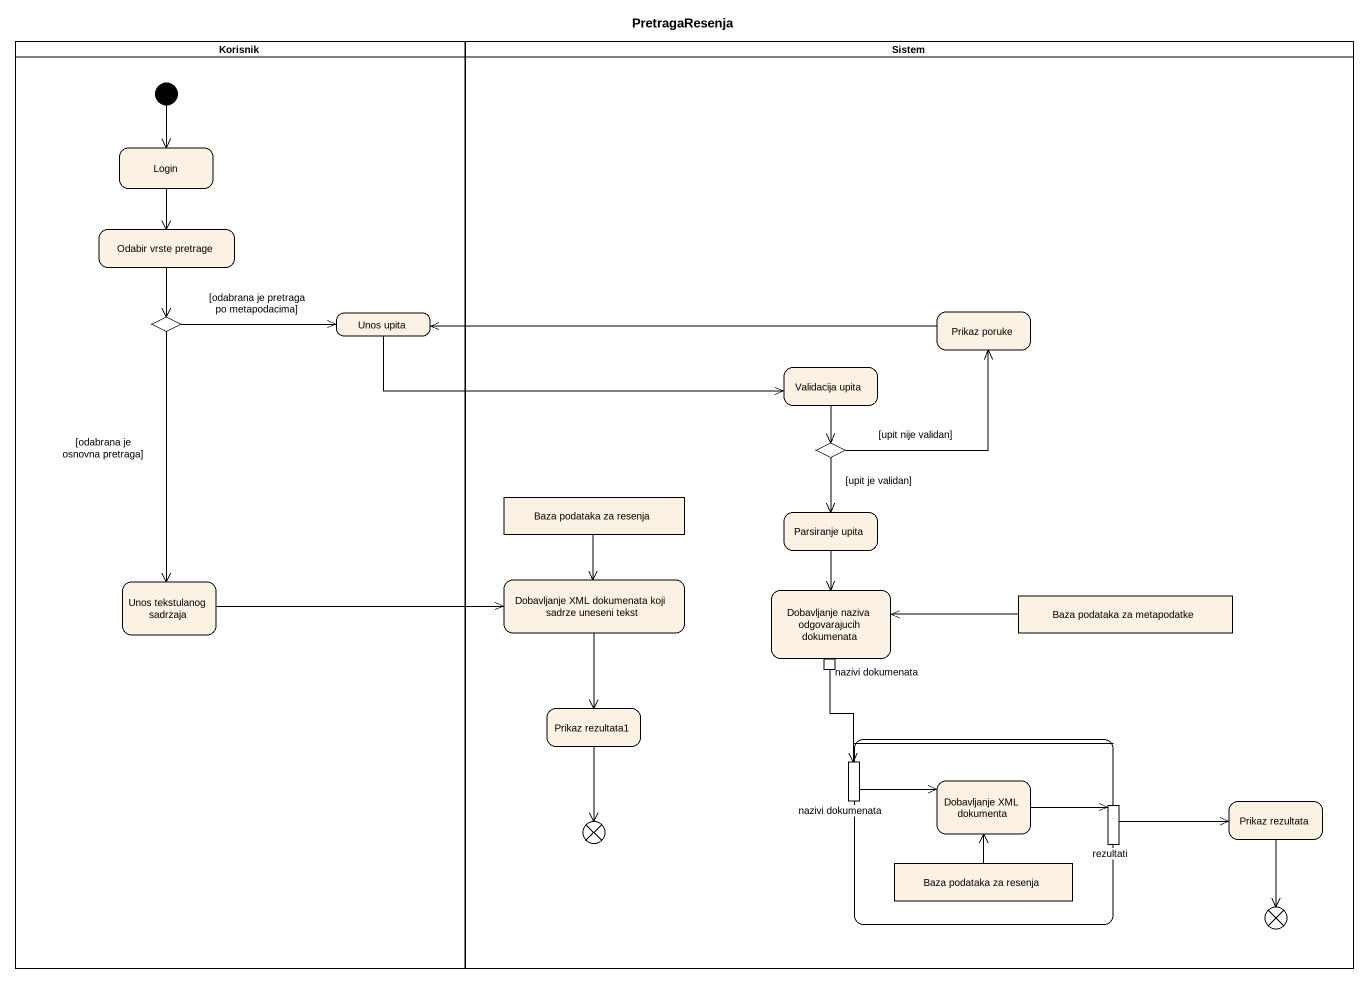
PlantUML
@startuml
title PretragaResenja
hide empty description
state Korisnik <<partition>> {
  state Login
  state "Odabir vrste pretrage" as Odabir_vrste_pretrage
  state choice1 <<choice>>
  state "Unos upita" as Unos_upita
  state "Unos tekstulanog sadrzaja" as Unos_tekstulanog_sadrzaja
  [*] --> Login
}
state Sistem <<partition>> {
  state "Prikaz poruke" as Prikaz_poruke
  state "Validacija upita" as Validacija_upita
  state choice2 <<choice>>
  state "Baza podataka za resenja" as Baza_podataka_za_resenja <<object>>
  state "Parsiranje upita" as Parsiranje_upita
  state "Dobavljanje XML dokumenata koji sadrze uneseni tekst" as Dobavljanje_XML_dokumenata
  state "Dobavljanje naziva odgovarajucih dokumenata" as Dobavljanje_naziva {
    state "nazivi dokumenata" as nazivi_dokumenata <<outputPin>>
  }
  state "Baza podataka za metapodatke" as Baza_podataka_za_metapodatke <<object>>
  state "Prikaz rezultata1" as Prikaz_rezultata1
  state " " as state1 {
    state "nazivi dokumenata" as nazivi_dokumenata_2 <<inputPin>>
    state "Dobavljanje XML dokumenta" as Dobavljanje_XML_dokumenta
    state rezultati <<inputPin>>
    state "Baza podataka za resenja" as Baza_podataka_za_resenja_2 <<object>>
  }
  state "Prikaz rezultata" as Prikaz_rezultata
  state flowfinal1 <<end>>
  state flowfinal2 <<end>>
}
Login --> Odabir_vrste_pretrage
Odabir_vrste_pretrage --> choice1
Prikaz_poruke -left-> Unos_upita
choice1 -right-> Unos_upita : [odabrana je pretraga po metapodacima]
choice1 --> Unos_tekstulanog_sadrzaja : [odabrana je osnovna pretraga]
Unos_upita -right-> Validacija_upita
Validacija_upita --> choice2
choice2 -up-> Prikaz_poruke : [upit nije validan]
choice2 --> Parsiranje_upita : [upit je validan]
Baza_podataka_za_resenja --> Dobavljanje_XML_dokumenata
Parsiranje_upita --> Dobavljanje_naziva
Unos_tekstulanog_sadrzaja -right-> Dobavljanje_XML_dokumenata
Dobavljanje_XML_dokumenata --> Prikaz_rezultata1
Baza_podataka_za_metapodatke -left-> Dobavljanje_naziva
nazivi_dokumenata --> nazivi_dokumenata_2
Prikaz_rezultata1 --> flowfinal1
nazivi_dokumenata_2 -right-> Dobavljanje_XML_dokumenta
Dobavljanje_XML_dokumenta -right-> rezultati
rezultati -right-> Prikaz_rezultata
Prikaz_rezultata --> flowfinal2
Baza_podataka_za_resenja_2 -up-> Dobavljanje_XML_dokumenta
@enduml
